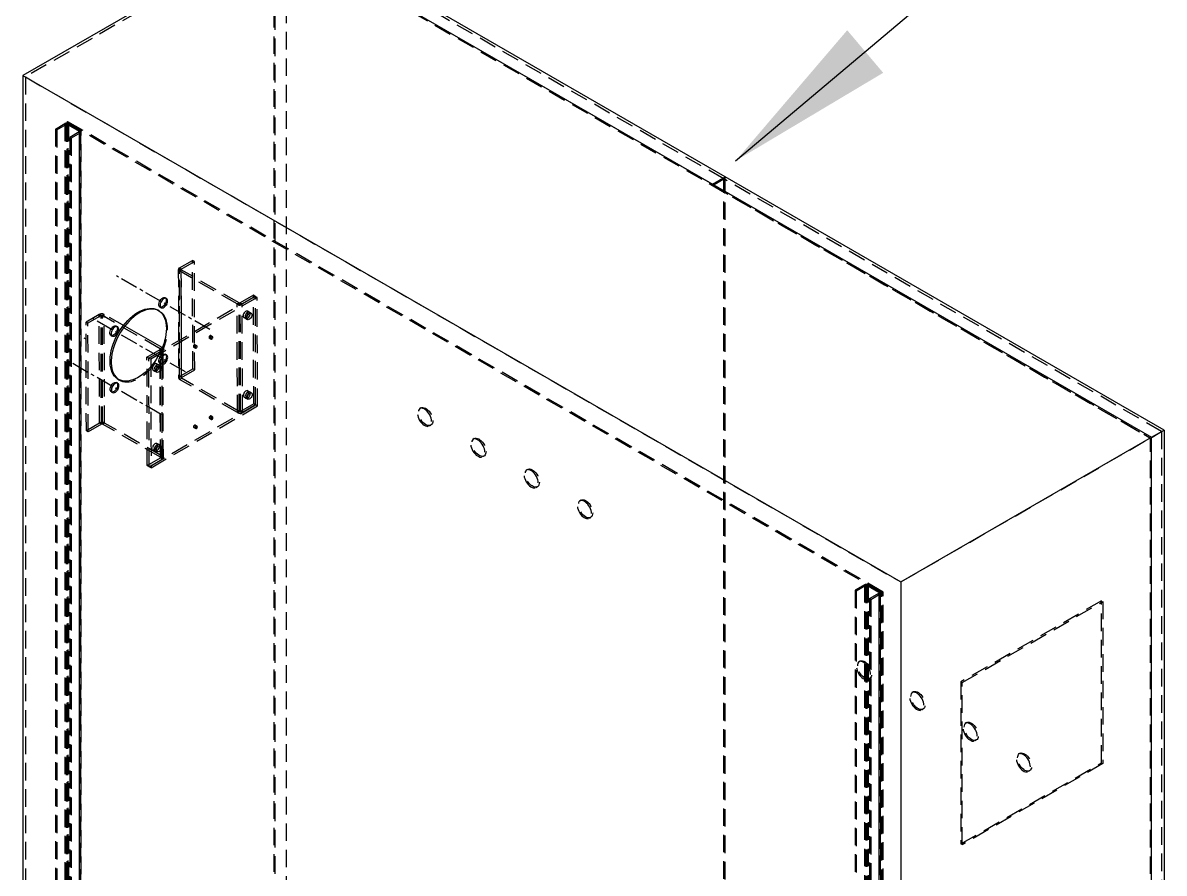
# Model space of a CAD drawing. Header units: millimetres. Extents: x 11314 to 23260, y 1528 to 5686.
# Drawn here: x 12464.5 to 12876.3, y 2364.4 to 2671.4 of the extents above; entities that cross this region are included whole.
import ezdxf

# ---------------------------------------------------------------- set-up
doc = ezdxf.new("R2010")
doc.units = ezdxf.units.MM
doc.linetypes.add('CENTERX2', pattern=[20.32, 12.7, -2.54, 2.54, -2.54])
doc.linetypes.add('HIDDEN', pattern=[9.525, 6.35, -3.175])
doc.styles.add('SLDTEXTSTYLE21', font='TXT', dxfattribs={"width": 0.7})
doc.dimstyles.new('SLDDIMSTYLE11', dxfattribs={"dimtxt": 52.5, "dimasz": 61.2, "dimexe": 0, "dimexo": 0.0625, "dimgap": 13.125, "dimtad": 1, "dimdec": 3, "dimlfac": 1.333333, "dimrnd": 1e-09, "dimzin": 12, "dimdsep": 46, "dimtxsty": 'SLDTEXTSTYLE21', "dimsah": 1, "dimcen": 0.09, "dimadec": 0, "dimazin": 3, "dimtfac": 1, "dimtdec": 3, "dimtmove": 0, "dimatfit": 0, "dimfxl": 1, "dimfrac": 2, "dimtolj": 1, "dimtzin": 12, "dimarcsym": 0})

msp = doc.modelspace()

# ---------------------------------------------------------------- linework, layer by layer
at = {"color": 7, "linetype": 'Continuous', "lineweight": -2}
for p, q in [((12717.9014, 2615.8398), (12559.5094, 2707.2775)), ((12554.984, 2704.665), (12464.4743, 2652.4149)), ((12554.984, 2704.665), (12871.7678, 2521.7896)), ((12554.984, 2704.665), (12713.3759, 2613.2273)), ((12464.4743, 2652.4149), (12781.2581, 2469.5395)), ((12464.4743, 2652.4149), (12464.4743, 2208.2167)), ((12713.3759, 2613.2273), (12717.9014, 2615.8398)), ((12876.2933, 2524.4021), (12717.9014, 2615.8398)), ((12713.3759, 2613.2273), (12871.7678, 2521.7896)), ((12514.6961, 2554.1702), (12501.2304, 2561.8962)), ((12514.7913, 2554.1091), (12514.6961, 2554.1702)), ((12515.0856, 2548.6444), (12515.0788, 2551.2082)), ((12781.2581, 2469.5395), (12871.7678, 2521.7896)), ((12871.7678, 2521.7896), (12876.2933, 2524.4021)), ((12871.7678, 2077.5914), (12871.7678, 2521.7896)), ((12876.2933, 2524.4021), (12876.2933, 2080.2039)), ((12781.2581, 2469.5395), (12781.2581, 2025.3413))]:
    msp.add_line(p, q, dxfattribs=at)
at = {"color": 7, "linetype": 'HIDDEN', "lineweight": -2}
for p, q in [((12559.5094, 2706.2324), (12559.5094, 2263.0794)), ((12717.4488, 2615.056), (12559.5094, 2706.2324)), ((12555.4365, 2703.8812), (12465.3794, 2651.8923)), ((12554.984, 2704.665), (12554.984, 2260.4668)), ((12555.4365, 2703.8812), (12871.3153, 2521.5283)), ((12555.4365, 2703.8812), (12555.4365, 2260.7281)), ((12555.4365, 2703.8812), (12713.3759, 2612.7047)), ((12465.3794, 2651.8923), (12781.2581, 2469.5394)), ((12465.3794, 2651.8923), (12465.3794, 2208.7393)), ((12480.766, 2635.6927), (12480.3135, 2635.4315)), ((12774.9225, 2465.8798), (12480.766, 2635.6927)), ((12480.766, 2635.6927), (12480.766, 2243.7531)), ((12476.2406, 2633.0802), (12479.6347, 2635.0396)), ((12476.2406, 2633.0802), (12476.2406, 2241.1406)), ((12476.2406, 2633.0802), (12476.6931, 2632.819)), ((12476.6931, 2632.819), (12480.0872, 2634.7784)), ((12476.6931, 2632.819), (12476.6931, 2240.8794)), ((12480.0872, 2634.7784), (12479.6347, 2635.0396)), ((12479.6347, 2635.0396), (12479.6347, 2243.1)), ((12480.0872, 2634.7784), (12480.0872, 2242.8388)), ((12774.4699, 2465.6186), (12480.3135, 2635.4315)), ((12480.3135, 2635.4315), (12480.3135, 2243.4919)), ((12480.9923, 2635.0396), (12480.5398, 2634.7784)), ((12480.5398, 2634.7784), (12480.5398, 2242.8388)), ((12480.5398, 2634.7784), (12484.839, 2632.2965)), ((12480.9923, 2635.0396), (12485.2915, 2632.5577)), ((12480.9923, 2635.0396), (12480.9923, 2243.1)), ((12484.839, 2632.0352), (12481.4449, 2630.0758)), ((12485.2915, 2631.774), (12481.8974, 2629.8146)), ((12484.839, 2632.2965), (12485.2915, 2632.5577)), ((12484.839, 2632.2965), (12484.839, 2240.3569)), ((12485.2915, 2631.774), (12484.839, 2632.0352)), ((12484.839, 2632.0352), (12484.839, 2240.0956)), ((12484.9327, 2240.2263), (12484.9327, 2632.1658)), ((12485.2915, 2632.5577), (12485.2915, 2240.6181)), ((12485.2915, 2631.774), (12485.2915, 2239.8344)), ((12485.5727, 2240.2263), (12485.5727, 2632.1659)), ((12481.4449, 2630.0758), (12481.4449, 2238.1363)), ((12481.4449, 2630.0758), (12481.8974, 2629.8146)), ((12481.8974, 2629.8146), (12481.8974, 2237.875)), ((12713.3759, 2612.7047), (12717.4488, 2615.056)), ((12717.4488, 2171.9029), (12717.4488, 2615.056)), ((12875.3882, 2523.8795), (12717.4488, 2615.056)), ((12717.9014, 2171.6416), (12717.9014, 2615.8398)), ((12713.3759, 2612.7047), (12713.3759, 2613.2273)), ((12713.3759, 2612.7047), (12871.3153, 2521.5283)), ((12520.5821, 2582.4009), (12520.6859, 2543.2071)), ((12520.9556, 2582.9244), (12525.7, 2585.6801)), ((12521.0594, 2543.7306), (12520.9556, 2582.9244)), ((12520.9556, 2582.9244), (12521.6354, 2582.5344)), ((12521.6361, 2582.2731), (12520.9583, 2581.8794)), ((12521.5421, 2582.4035), (12521.6459, 2543.2097)), ((12521.6354, 2582.5344), (12526.3799, 2585.2901)), ((12521.7393, 2543.3405), (12521.6354, 2582.5344)), ((12521.74, 2543.0793), (12521.6361, 2582.2731)), ((12542.4851, 2570.3108), (12521.6361, 2582.2731)), ((12525.8039, 2546.4863), (12525.7, 2585.6801)), ((12526.3799, 2585.2901), (12525.7, 2585.6801)), ((12526.4838, 2546.0962), (12526.3799, 2585.2901)), ((12521.0622, 2542.6856), (12520.9583, 2581.8794)), ((12541.8073, 2569.9171), (12520.9583, 2581.8794)), ((12548.362, 2572.6776), (12509.9544, 2550.3695)), ((12549.0419, 2572.2875), (12510.6342, 2549.9794)), ((12516.2878, 2571.9027), (12515.8346, 2572.1627)), ((12541.8073, 2569.9171), (12542.4851, 2570.3108)), ((12541.9112, 2530.7233), (12541.8073, 2569.9171)), ((12542.589, 2531.117), (12542.4851, 2570.3108)), ((12547.6821, 2573.0677), (12542.9377, 2570.312)), ((12543.0415, 2531.1182), (12542.9377, 2570.312)), ((12542.9377, 2570.312), (12543.6175, 2569.9219)), ((12548.362, 2572.6776), (12543.6175, 2569.9219)), ((12543.7214, 2530.7281), (12543.6175, 2569.9219)), ((12547.786, 2533.8739), (12547.6821, 2573.0677)), ((12548.362, 2572.6776), (12547.6821, 2573.0677)), ((12548.4659, 2533.4838), (12548.362, 2572.6776)), ((12549.0419, 2572.2875), (12548.362, 2572.6776)), ((12549.1457, 2533.0937), (12549.0419, 2572.2875)), ((12492.0369, 2566.1277), (12487.2924, 2563.372)), ((12492.7168, 2565.7376), (12487.9723, 2562.9819)), ((12492.1408, 2526.9339), (12492.0369, 2566.1277)), ((12492.0369, 2566.1277), (12492.7168, 2565.7376)), ((12492.8206, 2526.5438), (12492.7168, 2565.7376)), ((12493.1693, 2565.7388), (12493.8471, 2566.1325)), ((12493.2732, 2526.545), (12493.1693, 2565.7388)), ((12514.0183, 2553.7765), (12493.1693, 2565.7388)), ((12493.9509, 2526.9387), (12493.8471, 2566.1325)), ((12501.2304, 2561.8962), (12493.8471, 2566.1325)), ((12513.7145, 2567.4193), (12513.2613, 2567.6793)), ((12513.9236, 2568.832), (12514.3768, 2568.5719)), ((12546.1888, 2566.9217), (12545.5089, 2567.3118)), ((12546.8686, 2566.5316), (12546.1888, 2566.9217)), ((12487.3963, 2524.1782), (12487.2924, 2563.372)), ((12487.9723, 2562.9819), (12487.2924, 2563.372)), ((12488.0761, 2523.7881), (12487.9723, 2562.9819)), ((12498.6655, 2561.6671), (12498.2123, 2561.9272)), ((12544.2349, 2565.0913), (12544.9148, 2564.7012)), ((12544.9148, 2564.7012), (12545.5946, 2564.3112)), ((12487.1017, 2557.3022), (12486.6492, 2557.5634)), ((12496.3013, 2558.5965), (12496.7545, 2558.3364)), ((12531.7569, 2557.6523), (12532.4368, 2557.2622)), ((12532.9145, 2558.0949), (12532.2347, 2558.485)), ((12509.2745, 2550.7595), (12514.019, 2553.5153)), ((12514.6961, 2554.1702), (12514.0183, 2553.7765)), ((12514.1222, 2514.5827), (12514.0183, 2553.7765)), ((12514.1228, 2514.3214), (12514.019, 2553.5153)), ((12514.019, 2553.5153), (12514.6988, 2553.1252)), ((12514.2162, 2514.4523), (12514.1124, 2553.6461)), ((12514.705, 2550.8206), (12514.6969, 2553.8776)), ((12515.0788, 2551.2082), (12515.0724, 2553.6487)), ((12526.1087, 2554.3717), (12526.7886, 2553.9816)), ((12527.2663, 2554.8143), (12526.5865, 2555.2044)), ((12509.3784, 2511.5657), (12509.2745, 2550.7595)), ((12509.9544, 2550.3695), (12509.2745, 2550.7595)), ((12509.9544, 2550.3695), (12514.6988, 2553.1252)), ((12510.0582, 2511.1756), (12509.9544, 2550.3695)), ((12510.6342, 2549.9794), (12509.9544, 2550.3695)), ((12510.6342, 2549.9794), (12510.7381, 2510.7856)), ((12514.8027, 2513.9314), (12514.6988, 2553.1252)), ((12516.3418, 2551.5219), (12515.8886, 2551.7819)), ((12511.4754, 2546.0638), (12512.1553, 2545.6737)), ((12512.1553, 2545.6737), (12512.8352, 2545.2836)), ((12513.4293, 2547.8942), (12512.7495, 2548.2842)), ((12514.1092, 2547.5041), (12513.4293, 2547.8942)), ((12513.9776, 2548.4512), (12514.4308, 2548.1912)), ((12514.7999, 2514.9764), (12514.7113, 2548.4395)), ((12515.1762, 2514.4548), (12515.0856, 2548.6444)), ((12521.0594, 2543.7306), (12525.8039, 2546.4863)), ((12521.7393, 2543.3405), (12526.4838, 2546.0962)), ((12526.4838, 2546.0962), (12525.8039, 2546.4863)), ((12498.7195, 2541.2864), (12498.2663, 2541.5464)), ((12498.9286, 2542.6991), (12499.3818, 2542.439)), ((12521.7393, 2543.3405), (12521.0594, 2543.7306)), ((12521.0622, 2542.6856), (12521.74, 2543.0793)), ((12541.9112, 2530.7233), (12521.0622, 2542.6856)), ((12542.589, 2531.117), (12521.74, 2543.0793)), ((12496.3553, 2538.2157), (12496.8085, 2537.9557)), ((12546.2649, 2538.1796), (12545.5851, 2538.5696)), ((12546.9448, 2537.7895), (12546.2649, 2538.1796)), ((12510.0582, 2511.1756), (12548.4659, 2533.4838)), ((12510.7381, 2510.7856), (12549.1457, 2533.0937)), ((12547.786, 2533.8739), (12543.0415, 2531.1182)), ((12548.4659, 2533.4838), (12543.7214, 2530.7281)), ((12544.3111, 2536.3492), (12544.9909, 2535.9591)), ((12544.9909, 2535.9591), (12545.6708, 2535.569)), ((12548.4659, 2533.4838), (12547.786, 2533.8739)), ((12549.1457, 2533.0937), (12548.4659, 2533.4838)), ((12531.8338, 2528.6489), (12532.5136, 2528.2588)), ((12532.9914, 2529.0915), (12532.3115, 2529.4816)), ((12542.589, 2531.117), (12541.9112, 2530.7233)), ((12543.7214, 2530.7281), (12543.0415, 2531.1182)), ((12608.0556, 2532.3941), (12607.6031, 2532.1329)), ((12492.1408, 2526.9339), (12487.3963, 2524.1782)), ((12492.8206, 2526.5438), (12488.0761, 2523.7881)), ((12492.8206, 2526.5438), (12492.1408, 2526.9339)), ((12493.9509, 2526.9387), (12493.2732, 2526.545)), ((12514.1222, 2514.5827), (12493.2732, 2526.545)), ((12514.7999, 2514.9764), (12493.9509, 2526.9387)), ((12526.1856, 2525.3683), (12526.8654, 2524.9782)), ((12527.3432, 2525.8109), (12526.6633, 2526.2009)), ((12611.2028, 2525.8973), (12611.6553, 2526.1586)), ((12488.0761, 2523.7881), (12487.3963, 2524.1782)), ((12627.2889, 2521.291), (12626.8364, 2521.0297)), ((12781.2581, 2469.5394), (12871.3153, 2521.5283)), ((12871.3153, 2521.5283), (12875.3882, 2523.8795)), ((12871.3153, 2078.3752), (12871.3153, 2521.5283)), ((12875.3882, 2523.8795), (12875.3882, 2080.7265)), ((12511.5516, 2517.3216), (12512.2315, 2516.9316)), ((12512.2315, 2516.9316), (12512.9113, 2516.5415)), ((12513.5055, 2519.152), (12512.8256, 2519.5421)), ((12514.1853, 2518.762), (12513.5055, 2519.152)), ((12509.3784, 2511.5657), (12514.1228, 2514.3214)), ((12510.0582, 2511.1756), (12514.8027, 2513.9314)), ((12514.1222, 2514.5827), (12514.7999, 2514.9764)), ((12514.8027, 2513.9314), (12514.1228, 2514.3214)), ((12630.4361, 2514.7942), (12630.8886, 2515.0554)), ((12510.0582, 2511.1756), (12509.3784, 2511.5657)), ((12510.7381, 2510.7856), (12510.0582, 2511.1756)), ((12646.5222, 2510.1878), (12646.0697, 2509.9266)), ((12649.6694, 2503.691), (12650.1219, 2503.9523)), ((12665.7555, 2499.0847), (12665.303, 2498.8234)), ((12668.9027, 2492.5879), (12669.3552, 2492.8491)), ((12768.1342, 2468.4923), (12764.7401, 2466.533)), ((12768.5868, 2468.2311), (12765.1927, 2466.2717)), ((12768.1342, 2468.4923), (12768.5868, 2468.2311)), ((12768.1342, 2468.4923), (12768.1342, 2076.5528)), ((12768.5868, 2468.2311), (12768.5868, 2076.2915)), ((12769.0393, 2468.2311), (12769.4919, 2468.4923)), ((12769.0393, 2468.2311), (12769.0393, 2076.2915)), ((12773.3385, 2465.7492), (12769.0393, 2468.2311)), ((12773.7911, 2466.0105), (12769.4919, 2468.4923)), ((12769.4919, 2468.4923), (12769.4919, 2076.5528)), ((12765.1927, 2466.2717), (12764.7401, 2466.533)), ((12764.7401, 2466.533), (12764.7401, 2074.5934)), ((12765.1927, 2466.2717), (12765.1927, 2074.3321)), ((12769.9444, 2463.5286), (12773.3385, 2465.488)), ((12769.9444, 2463.5286), (12769.9444, 2071.589)), ((12770.397, 2463.2673), (12769.9444, 2463.5286)), ((12770.397, 2463.2673), (12773.7911, 2465.2267)), ((12770.397, 2463.2673), (12770.397, 2071.3278)), ((12773.7911, 2466.0105), (12773.3385, 2465.7492)), ((12773.3385, 2465.7492), (12773.3385, 2073.8096)), ((12773.3385, 2465.488), (12773.7911, 2465.2267)), ((12773.3385, 2465.488), (12773.3385, 2073.5484)), ((12773.4323, 2073.679), (12773.4323, 2465.6186)), ((12773.7911, 2466.0105), (12773.7911, 2074.0709)), ((12773.7911, 2465.2267), (12773.7911, 2073.2871)), ((12774.0723, 2073.679), (12774.0723, 2465.6186)), ((12774.9225, 2465.8798), (12774.4699, 2465.6186)), ((12774.4699, 2073.679), (12774.4699, 2465.6186)), ((12774.9225, 2073.9403), (12774.9225, 2465.8798)), ((12853.6659, 2462.739), (12802.9805, 2433.4789)), ((12853.6659, 2404.2093), (12853.6659, 2462.739)), ((12803.433, 2433.2177), (12854.1184, 2462.4777)), ((12854.1184, 2462.4777), (12854.1184, 2403.9481)), ((12766.4475, 2440.9564), (12765.995, 2440.6952)), ((12769.5947, 2434.4596), (12770.0472, 2434.7209)), ((12785.6808, 2429.8533), (12785.2283, 2429.592)), ((12802.9805, 2433.4789), (12802.9805, 2374.9493)), ((12803.433, 2374.688), (12803.433, 2433.2177)), ((12788.828, 2423.3565), (12789.2805, 2423.6177)), ((12804.9141, 2418.7501), (12804.4616, 2418.4889)), ((12808.0613, 2412.2533), (12808.5138, 2412.5146)), ((12824.1474, 2407.647), (12823.6949, 2407.3857)), ((12802.9805, 2374.9493), (12853.6659, 2404.2093)), ((12854.1184, 2403.9481), (12803.433, 2374.688)), ((12827.2946, 2401.1502), (12827.7471, 2401.4114))]:
    msp.add_line(p, q, dxfattribs=at)
at = {"color": 7, "linetype": 'CENTERX2', "lineweight": -2, "ltscale": 0.5}
for p, q in [((12531.9858, 2560.6822), (12498.2256, 2580.0525)), ((12523.2017, 2545.374), (12489.4414, 2564.7443)), ((12514.4175, 2530.0659), (12480.6573, 2549.4362))]:
    msp.add_line(p, q, dxfattribs=at)
at = {"color": 8, "linetype": 'Continuous', "lineweight": -2}
for p, q in [((12514.6969, 2553.8776), (12514.6961, 2554.1702)), ((12514.7113, 2548.4395), (12514.705, 2550.8206))]:
    msp.add_line(p, q, dxfattribs=at)
at = {"color": 7, "linetype": 'Continuous', "lineweight": -2, "flags": 128}
for points in [[(12516.2347, 2571.2847), (12516.1931, 2570.8701), (12516.069, 2570.432), (12515.8701, 2569.9981), (12515.6089, 2569.5955), (12515.3019, 2569.2496), (12514.9684, 2568.9821), (12514.6292, 2568.8098), (12514.3057, 2568.7436), (12514.0182, 2568.7875), (12513.7849, 2568.9389), (12513.6202, 2569.1882), (12513.5347, 2569.5197), (12513.5337, 2569.9127), (12513.6172, 2570.3424), (12513.78, 2570.7819), (12514.0118, 2571.2034), (12514.2982, 2571.5807), (12514.621, 2571.8898), (12514.9601, 2572.1114), (12515.294, 2572.2317), (12515.6019, 2572.2429), (12515.8644, 2572.1445), (12516.065, 2571.9426), (12516.191, 2571.6498), (12516.2347, 2571.2847)], [(12516.0343, 2571.9858), (12515.7473, 2571.9716), (12515.4133, 2571.8514), (12515.0742, 2571.6297), (12514.7514, 2571.3206), (12514.4651, 2570.9434), (12514.2332, 2570.5218), (12514.0704, 2570.0824), (12513.9869, 2569.6527), (12513.988, 2569.2597), (12514.0735, 2568.9281), (12514.1771, 2568.7489)], [(12516.2617, 2561.0943), (12516.2246, 2560.032), (12516.1083, 2558.9318), (12515.9136, 2557.8023), (12515.6421, 2556.6524), (12515.2959, 2555.491), (12514.8776, 2554.3272), (12514.3906, 2553.1702), (12513.8387, 2552.029), (12513.2262, 2550.9126), (12512.5579, 2549.8296), (12511.839, 2548.7885), (12511.0751, 2547.7975), (12510.2723, 2546.8644), (12509.4367, 2545.9965), (12508.575, 2545.2005), (12507.6939, 2544.4826), (12506.8003, 2543.8486), (12505.9012, 2543.3033), (12505.0036, 2542.851), (12504.1145, 2542.4953), (12503.2409, 2542.239), (12502.3897, 2542.084), (12501.5674, 2542.0315), (12500.7806, 2542.0821), (12500.0354, 2542.2352), (12499.3376, 2542.4897), (12498.6927, 2542.8436), (12498.1057, 2543.2941), (12497.5813, 2543.8377), (12497.1235, 2544.4702), (12496.7358, 2545.1865), (12496.4215, 2545.9811), (12496.1828, 2546.8478), (12496.0218, 2547.7798), (12495.9395, 2548.7698), (12495.9368, 2549.81), (12496.0135, 2550.8923), (12496.1692, 2552.0082), (12496.4025, 2553.149), (12496.7117, 2554.3058), (12497.0943, 2555.4696), (12497.5474, 2556.6311), (12498.0673, 2557.7813), (12498.6501, 2558.9112), (12499.2912, 2560.0121), (12499.9855, 2561.0751), (12500.7276, 2562.0921), (12501.5117, 2563.0551), (12502.3317, 2563.9565), (12503.1811, 2564.7893), (12504.0534, 2565.547), (12504.9416, 2566.2236), (12505.8389, 2566.8138), (12506.7381, 2567.3131), (12507.6324, 2567.7175), (12508.5145, 2568.0238), (12509.3778, 2568.2297), (12510.2154, 2568.3335), (12511.0207, 2568.3345), (12511.7874, 2568.2325), (12512.5096, 2568.0285), (12513.1817, 2567.724), (12513.7982, 2567.3214), (12514.3545, 2566.8239), (12514.8461, 2566.2353), (12515.2692, 2565.5602), (12515.6205, 2564.804), (12515.8973, 2563.9725), (12516.0973, 2563.0723), (12516.2191, 2562.1104), (12516.2617, 2561.0943)], [(12513.4843, 2567.5431), (12512.9629, 2567.7685), (12512.2407, 2567.9725), (12511.4739, 2568.0744), (12510.6686, 2568.0735), (12509.831, 2567.9696), (12508.9678, 2567.7638), (12508.0856, 2567.4574), (12507.1914, 2567.0531), (12506.2921, 2566.5538), (12505.3949, 2565.9635), (12504.5066, 2565.2869), (12503.6344, 2564.5293), (12502.7849, 2563.6965), (12501.9649, 2562.7951), (12501.1808, 2561.8321), (12500.4387, 2560.8151), (12499.7444, 2559.752), (12499.1033, 2558.6512), (12498.5206, 2557.5213), (12498.0006, 2556.371), (12497.5475, 2555.2095), (12497.1649, 2554.0458), (12496.8557, 2552.889), (12496.6224, 2551.7482), (12496.4668, 2550.6322), (12496.39, 2549.5499), (12496.3928, 2548.5097), (12496.475, 2547.5198), (12496.6361, 2546.5878), (12496.8747, 2545.7211), (12497.1891, 2544.9265), (12497.5767, 2544.2101), (12498.0345, 2543.5777), (12498.559, 2543.0341), (12499.1459, 2542.5835), (12499.1587, 2542.5752)], [(12498.6123, 2561.0492), (12498.5708, 2560.6346), (12498.4467, 2560.1965), (12498.2478, 2559.7626), (12497.9866, 2559.36), (12497.6796, 2559.0141), (12497.346, 2558.7466), (12497.0068, 2558.5743), (12496.6834, 2558.5081), (12496.3959, 2558.552), (12496.1625, 2558.7034), (12495.9979, 2558.9527), (12495.9124, 2559.2842), (12495.9114, 2559.6772), (12495.9949, 2560.1069), (12496.1576, 2560.5464), (12496.3895, 2560.9679), (12496.6758, 2561.3451), (12496.9987, 2561.6543), (12497.3377, 2561.8759), (12497.6717, 2561.9962), (12497.9796, 2562.0074), (12498.2421, 2561.909), (12498.4427, 2561.7071), (12498.5687, 2561.4143), (12498.6123, 2561.0492)], [(12498.412, 2561.7503), (12498.1249, 2561.7361), (12497.791, 2561.6159), (12497.4519, 2561.3942), (12497.1291, 2561.0851), (12496.8427, 2560.7079), (12496.6109, 2560.2863), (12496.4481, 2559.8469), (12496.3646, 2559.4171), (12496.3656, 2559.0242), (12496.4512, 2558.6926), (12496.5548, 2558.5134)], [(12516.2887, 2550.9039), (12516.2471, 2550.4893), (12516.123, 2550.0512), (12515.9241, 2549.6173), (12515.663, 2549.2147), (12515.3559, 2548.8688), (12515.0224, 2548.6013), (12514.6832, 2548.429), (12514.3597, 2548.3628), (12514.0722, 2548.4067), (12513.8389, 2548.5581), (12513.6743, 2548.8074), (12513.5887, 2549.1389), (12513.5877, 2549.5319), (12513.6712, 2549.9616), (12513.834, 2550.4011), (12514.0658, 2550.8227), (12514.3522, 2551.1999), (12514.675, 2551.509), (12515.0141, 2551.7307), (12515.348, 2551.8509), (12515.6559, 2551.8621), (12515.9184, 2551.7637), (12516.119, 2551.5618), (12516.245, 2551.2691), (12516.2887, 2550.9039)], [(12516.0883, 2551.605), (12515.8013, 2551.5908), (12515.4673, 2551.4706), (12515.1282, 2551.249), (12514.8054, 2550.9398), (12514.5191, 2550.5626), (12514.2872, 2550.141), (12514.1244, 2549.7016), (12514.0409, 2549.2719), (12514.042, 2548.8789), (12514.1275, 2548.5473), (12514.2311, 2548.3681)], [(12498.6663, 2540.6684), (12498.6248, 2540.2538), (12498.5007, 2539.8157), (12498.3018, 2539.3818), (12498.0406, 2538.9792), (12497.7336, 2538.6333), (12497.4, 2538.3658), (12497.0608, 2538.1935), (12496.7374, 2538.1273), (12496.4499, 2538.1712), (12496.2165, 2538.3226), (12496.0519, 2538.5719), (12495.9664, 2538.9034), (12495.9654, 2539.2964), (12496.0489, 2539.7261), (12496.2117, 2540.1656), (12496.4435, 2540.5871), (12496.7298, 2540.9644), (12497.0527, 2541.2735), (12497.3917, 2541.4951), (12497.7257, 2541.6154), (12498.0336, 2541.6266), (12498.2961, 2541.5282), (12498.4967, 2541.3263), (12498.6227, 2541.0335), (12498.6663, 2540.6684)], [(12498.466, 2541.3695), (12498.1789, 2541.3553), (12497.845, 2541.2351), (12497.5059, 2541.0135), (12497.1831, 2540.7043), (12496.8967, 2540.3271), (12496.6649, 2539.9055), (12496.5021, 2539.4661), (12496.4186, 2539.0364), (12496.4197, 2538.6434), (12496.5052, 2538.3118), (12496.6088, 2538.1326)]]:
    msp.add_lwpolyline(points, dxfattribs=at)
at = {"color": 7, "linetype": 'HIDDEN', "lineweight": -2, "flags": 128}
for points in [[(12514.1771, 2568.7489), (12514.2381, 2568.6788), (12514.4715, 2568.5275), (12514.7589, 2568.4835), (12515.0824, 2568.5498), (12515.4216, 2568.7221), (12515.7552, 2568.9896), (12516.0622, 2569.3355), (12516.3233, 2569.738), (12516.5222, 2570.172), (12516.6463, 2570.61), (12516.6879, 2571.0246)], [(12516.6879, 2571.0246), (12516.6443, 2571.3898), (12516.5182, 2571.6825), (12516.3176, 2571.8845), (12516.0552, 2571.9829), (12516.0343, 2571.9858)], [(12516.7149, 2560.8343), (12516.6724, 2561.8503), (12516.5506, 2562.8122), (12516.3505, 2563.7125), (12516.0737, 2564.5439), (12515.7224, 2565.3002), (12515.2993, 2565.9752), (12514.8077, 2566.5638), (12514.2514, 2567.0614), (12513.6349, 2567.464), (12513.4843, 2567.5431)], [(12543.9682, 2565.6766), (12544.0092, 2565.3919), (12544.1268, 2565.1791), (12544.3106, 2565.0571), (12544.5443, 2565.0369), (12544.8071, 2565.1201), (12545.0757, 2565.2994), (12545.3262, 2565.5589), (12545.5362, 2565.8754), (12545.6873, 2566.221), (12545.7659, 2566.5648), (12545.7651, 2566.8764), (12545.6849, 2567.1279), (12545.5325, 2567.2972), (12545.3214, 2567.3691), (12545.0703, 2567.3373), (12544.8016, 2567.2046), (12544.5392, 2566.9827), (12544.3063, 2566.6914), (12544.1237, 2566.3566), (12544.0075, 2566.008), (12543.9682, 2565.6766)], [(12544.6481, 2565.2866), (12544.689, 2565.0018), (12544.8066, 2564.789), (12544.9905, 2564.6671), (12545.2242, 2564.6468), (12545.487, 2564.73), (12545.7556, 2564.9093), (12546.006, 2565.1688), (12546.2161, 2565.4854), (12546.3672, 2565.8309), (12546.4458, 2566.1747), (12546.445, 2566.4863), (12546.3648, 2566.7379), (12546.2123, 2566.9071), (12546.0012, 2566.9791), (12545.7502, 2566.9472), (12545.4815, 2566.8145), (12545.219, 2566.5926), (12544.9861, 2566.3013), (12544.8035, 2565.9665), (12544.6874, 2565.618), (12544.6481, 2565.2866)], [(12544.6481, 2565.2866), (12544.689, 2565.0018), (12544.8066, 2564.789), (12544.9905, 2564.6671), (12545.2242, 2564.6468), (12545.487, 2564.73), (12545.7556, 2564.9093), (12546.006, 2565.1688), (12546.2161, 2565.4854), (12546.3672, 2565.8309), (12546.4458, 2566.1747), (12546.445, 2566.4863), (12546.3648, 2566.7379), (12546.2123, 2566.9071), (12546.0012, 2566.9791), (12545.7502, 2566.9472), (12545.4815, 2566.8145), (12545.219, 2566.5926), (12544.9861, 2566.3013), (12544.8035, 2565.9665), (12544.6874, 2565.618), (12544.6481, 2565.2866)], [(12547.1353, 2565.9463), (12547.096, 2565.6149), (12546.9799, 2565.2663), (12546.7972, 2564.9315), (12546.5644, 2564.6402), (12546.3019, 2564.4184), (12546.0332, 2564.2856), (12545.7822, 2564.2538), (12545.571, 2564.3257), (12545.4186, 2564.495), (12545.3384, 2564.7466), (12545.3376, 2565.0581), (12545.4162, 2565.402), (12545.5673, 2565.7475), (12545.7774, 2566.0641), (12546.0278, 2566.3236), (12546.2964, 2566.5029), (12546.5592, 2566.5861), (12546.7929, 2566.5658), (12546.9767, 2566.4439), (12547.0944, 2566.231), (12547.1353, 2565.9463)], [(12499.0656, 2560.7891), (12499.0219, 2561.1543), (12498.8959, 2561.447), (12498.6953, 2561.6489), (12498.4328, 2561.7474), (12498.412, 2561.7503)], [(12496.5548, 2558.5134), (12496.6158, 2558.4433), (12496.8491, 2558.2919), (12497.1366, 2558.248), (12497.4601, 2558.3143), (12497.7993, 2558.4866), (12498.1328, 2558.7541), (12498.4399, 2559.1), (12498.701, 2559.5025), (12498.8999, 2559.9365), (12499.024, 2560.3745), (12499.0656, 2560.7891)], [(12499.1587, 2542.5752), (12499.7908, 2542.2297), (12500.4886, 2541.9751), (12501.2338, 2541.822), (12502.0206, 2541.7715), (12502.8429, 2541.8239), (12503.6941, 2541.9789), (12504.5677, 2542.2353), (12505.4568, 2542.591), (12506.3544, 2543.0433), (12507.2535, 2543.5885), (12508.1472, 2544.2226), (12509.0283, 2544.9404), (12509.8899, 2545.7364), (12510.7255, 2546.6044), (12511.5283, 2547.5375), (12512.2922, 2548.5285), (12513.0111, 2549.5695), (12513.6794, 2550.6525), (12514.292, 2551.769), (12514.8439, 2552.9102), (12515.3309, 2554.0672), (12515.7491, 2555.2309), (12516.0954, 2556.3923), (12516.3669, 2557.5423), (12516.5615, 2558.6718), (12516.6779, 2559.772), (12516.7149, 2560.8343)], [(12531.6569, 2557.8718), (12531.6831, 2557.7368), (12531.7569, 2557.6523), (12531.8671, 2557.6312), (12531.9968, 2557.6767), (12532.1264, 2557.7819), (12532.2362, 2557.9307), (12532.3093, 2558.1005), (12532.3347, 2558.2655), (12532.3085, 2558.4005), (12532.2347, 2558.485), (12532.1245, 2558.5061), (12531.9947, 2558.4606), (12531.8651, 2558.3554), (12531.7554, 2558.2066), (12531.6823, 2558.0368), (12531.6569, 2557.8718)], [(12532.3367, 2557.4817), (12532.3629, 2557.3467), (12532.4367, 2557.2623), (12532.5469, 2557.2411), (12532.6767, 2557.2866), (12532.8063, 2557.3918), (12532.916, 2557.5406), (12532.9891, 2557.7104), (12533.0145, 2557.8754), (12532.9883, 2558.0104), (12532.9145, 2558.0949), (12532.8044, 2558.116), (12532.6746, 2558.0705), (12532.545, 2557.9654), (12532.4353, 2557.8165), (12532.3621, 2557.6467), (12532.3367, 2557.4817)], [(12514.6988, 2553.1252), (12514.8577, 2553.2376), (12514.9757, 2553.3656), (12515.0482, 2553.5044), (12515.0724, 2553.6487), (12515.0474, 2553.7928), (12514.9742, 2553.9312), (12514.8556, 2554.0586), (12514.7913, 2554.1091)], [(12526.0087, 2554.5912), (12526.0349, 2554.4562), (12526.1087, 2554.3717), (12526.2189, 2554.3506), (12526.3486, 2554.3961), (12526.4783, 2554.5013), (12526.588, 2554.6501), (12526.6611, 2554.8199), (12526.6865, 2554.9849), (12526.6603, 2555.1199), (12526.5865, 2555.2044), (12526.4763, 2555.2255), (12526.3466, 2555.18), (12526.217, 2555.0748), (12526.1072, 2554.926), (12526.0341, 2554.7562), (12526.0087, 2554.5912)], [(12526.6886, 2554.2011), (12526.7148, 2554.0661), (12526.7886, 2553.9816), (12526.8987, 2553.9605), (12527.0285, 2554.006), (12527.1581, 2554.1112), (12527.2678, 2554.26), (12527.3409, 2554.4298), (12527.3663, 2554.5948), (12527.3402, 2554.7298), (12527.2664, 2554.8143), (12527.1562, 2554.8354), (12527.0264, 2554.7899), (12526.8968, 2554.6847), (12526.7871, 2554.5359), (12526.714, 2554.3661), (12526.6886, 2554.2011)], [(12514.2311, 2548.3681), (12514.2921, 2548.298), (12514.5255, 2548.1467), (12514.8129, 2548.1027), (12515.1364, 2548.169), (12515.4756, 2548.3413), (12515.8092, 2548.6088), (12516.1162, 2548.9547), (12516.3773, 2549.3573), (12516.5762, 2549.7912), (12516.7003, 2550.2292), (12516.7419, 2550.6439)], [(12516.7419, 2550.6439), (12516.6983, 2551.009), (12516.5722, 2551.3017), (12516.3716, 2551.5037), (12516.1092, 2551.6021), (12516.0883, 2551.605)], [(12511.2087, 2546.6491), (12511.2497, 2546.3644), (12511.3673, 2546.1515), (12511.5512, 2546.0296), (12511.7849, 2546.0093), (12512.0477, 2546.0925), (12512.3162, 2546.2718), (12512.5667, 2546.5313), (12512.7768, 2546.8479), (12512.9279, 2547.1934), (12513.0065, 2547.5373), (12513.0057, 2547.8488), (12512.9255, 2548.1004), (12512.773, 2548.2697), (12512.5619, 2548.3416), (12512.3108, 2548.3098), (12512.0422, 2548.177), (12511.7797, 2547.9552), (12511.5468, 2547.6639), (12511.3642, 2547.3291), (12511.2481, 2546.9805), (12511.2087, 2546.6491)], [(12511.8886, 2546.259), (12511.9296, 2545.9743), (12512.0472, 2545.7615), (12512.231, 2545.6395), (12512.4647, 2545.6192), (12512.7275, 2545.7024), (12512.9961, 2545.8818), (12513.2466, 2546.1412), (12513.4567, 2546.4578), (12513.6077, 2546.8034), (12513.6863, 2547.1472), (12513.6855, 2547.4587), (12513.6053, 2547.7103), (12513.4529, 2547.8796), (12513.2418, 2547.9515), (12512.9907, 2547.9197), (12512.722, 2547.7869), (12512.4596, 2547.5651), (12512.2267, 2547.2738), (12512.0441, 2546.939), (12511.9279, 2546.5904), (12511.8886, 2546.259)], [(12511.8886, 2546.259), (12511.9296, 2545.9743), (12512.0472, 2545.7615), (12512.231, 2545.6395), (12512.4647, 2545.6192), (12512.7275, 2545.7024), (12512.9961, 2545.8818), (12513.2466, 2546.1412), (12513.4567, 2546.4578), (12513.6077, 2546.8034), (12513.6863, 2547.1472), (12513.6855, 2547.4587), (12513.6053, 2547.7103), (12513.4529, 2547.8796), (12513.2418, 2547.9515), (12512.9907, 2547.9197), (12512.722, 2547.7869), (12512.4596, 2547.5651), (12512.2267, 2547.2738), (12512.0441, 2546.939), (12511.9279, 2546.5904), (12511.8886, 2546.259)], [(12514.3759, 2546.9187), (12514.3365, 2546.5874), (12514.2204, 2546.2388), (12514.0378, 2545.904), (12513.8049, 2545.6127), (12513.5425, 2545.3908), (12513.2738, 2545.2581), (12513.0227, 2545.2263), (12512.8116, 2545.2982), (12512.6592, 2545.4675), (12512.579, 2545.719), (12512.5781, 2546.0306), (12512.6568, 2546.3744), (12512.8078, 2546.72), (12513.0179, 2547.0365), (12513.2684, 2547.296), (12513.5369, 2547.4753), (12513.7997, 2547.5585), (12514.0335, 2547.5383), (12514.2173, 2547.4163), (12514.3349, 2547.2035), (12514.3759, 2546.9187)], [(12499.1196, 2540.4084), (12499.076, 2540.7735), (12498.9499, 2541.0662), (12498.7493, 2541.2682), (12498.4868, 2541.3666), (12498.466, 2541.3695)], [(12496.6088, 2538.1326), (12496.6698, 2538.0625), (12496.9031, 2537.9112), (12497.1906, 2537.8672), (12497.5141, 2537.9335), (12497.8533, 2538.1058), (12498.1869, 2538.3733), (12498.4939, 2538.7192), (12498.755, 2539.1218), (12498.9539, 2539.5557), (12499.078, 2539.9937), (12499.1196, 2540.4084)], [(12544.0444, 2536.9345), (12544.0853, 2536.6498), (12544.2029, 2536.437), (12544.3868, 2536.315), (12544.6205, 2536.2947), (12544.8833, 2536.3779), (12545.1519, 2536.5572), (12545.4023, 2536.8167), (12545.6124, 2537.1333), (12545.7635, 2537.4788), (12545.8421, 2537.8227), (12545.8413, 2538.1342), (12545.7611, 2538.3858), (12545.6086, 2538.5551), (12545.3975, 2538.627), (12545.1465, 2538.5952), (12544.8778, 2538.4624), (12544.6153, 2538.2406), (12544.3824, 2537.9493), (12544.1998, 2537.6145), (12544.0837, 2537.2659), (12544.0444, 2536.9345)], [(12544.7242, 2536.5444), (12544.7652, 2536.2597), (12544.8828, 2536.0469), (12545.0666, 2535.9249), (12545.3003, 2535.9046), (12545.5632, 2535.9879), (12545.8317, 2536.1672), (12546.0822, 2536.4266), (12546.2923, 2536.7432), (12546.4433, 2537.0888), (12546.522, 2537.4326), (12546.5211, 2537.7441), (12546.4409, 2537.9957), (12546.2885, 2538.165), (12546.0774, 2538.2369), (12545.8263, 2538.2051), (12545.5576, 2538.0724), (12545.2952, 2537.8505), (12545.0623, 2537.5592), (12544.8797, 2537.2244), (12544.7636, 2536.8758), (12544.7242, 2536.5444)], [(12544.7242, 2536.5444), (12544.7652, 2536.2597), (12544.8828, 2536.0469), (12545.0666, 2535.9249), (12545.3003, 2535.9046), (12545.5632, 2535.9879), (12545.8317, 2536.1672), (12546.0822, 2536.4266), (12546.2923, 2536.7432), (12546.4433, 2537.0888), (12546.522, 2537.4326), (12546.5211, 2537.7441), (12546.4409, 2537.9957), (12546.2885, 2538.165), (12546.0774, 2538.2369), (12545.8263, 2538.2051), (12545.5576, 2538.0724), (12545.2952, 2537.8505), (12545.0623, 2537.5592), (12544.8797, 2537.2244), (12544.7636, 2536.8758), (12544.7242, 2536.5444)], [(12547.2115, 2537.2042), (12547.1722, 2536.8728), (12547.056, 2536.5242), (12546.8734, 2536.1894), (12546.6405, 2535.8981), (12546.3781, 2535.6762), (12546.1094, 2535.5435), (12545.8583, 2535.5117), (12545.6472, 2535.5836), (12545.4948, 2535.7529), (12545.4146, 2536.0045), (12545.4138, 2536.316), (12545.4924, 2536.6598), (12545.6434, 2537.0054), (12545.8535, 2537.322), (12546.104, 2537.5814), (12546.3726, 2537.7607), (12546.6354, 2537.8439), (12546.8691, 2537.8237), (12547.0529, 2537.7017), (12547.1705, 2537.4889), (12547.2115, 2537.2042)], [(12531.7338, 2528.8684), (12531.7599, 2528.7334), (12531.8337, 2528.6489), (12531.9439, 2528.6278), (12532.0737, 2528.6733), (12532.2033, 2528.7784), (12532.313, 2528.9273), (12532.3861, 2529.0971), (12532.4115, 2529.2621), (12532.3853, 2529.3971), (12532.3115, 2529.4815), (12532.2014, 2529.5026), (12532.0716, 2529.4572), (12531.942, 2529.352), (12531.8323, 2529.2032), (12531.7592, 2529.0334), (12531.7338, 2528.8684)], [(12532.4136, 2528.4783), (12532.4398, 2528.3433), (12532.5136, 2528.2588), (12532.6238, 2528.2377), (12532.7535, 2528.2832), (12532.8831, 2528.3884), (12532.9929, 2528.5372), (12533.066, 2528.707), (12533.0914, 2528.872), (12533.0652, 2529.007), (12532.9914, 2529.0915), (12532.8812, 2529.1126), (12532.7515, 2529.0671), (12532.6218, 2528.9619), (12532.5121, 2528.8131), (12532.439, 2528.6433), (12532.4136, 2528.4783)], [(12611.9485, 2527.5456), (12611.9076, 2528.094), (12611.7862, 2528.6721), (12611.5882, 2529.2613), (12611.3199, 2529.8425), (12610.99, 2530.3971), (12610.6092, 2530.9073), (12610.1895, 2531.3567), (12609.7446, 2531.7308), (12609.2887, 2532.0176), (12608.8365, 2532.2079), (12608.4024, 2532.2956), (12608.0005, 2532.2779), (12607.6437, 2532.1553), (12607.3435, 2531.9318), (12607.1094, 2531.6145), (12606.9491, 2531.2137), (12606.8676, 2530.7422), (12606.8676, 2530.2152), (12606.9491, 2529.6496), (12607.1094, 2529.0637), (12607.3435, 2528.4761), (12607.6437, 2527.9059), (12608.0005, 2527.3714), (12608.4024, 2526.8897), (12608.8365, 2526.4762), (12609.2887, 2526.1444), (12609.7446, 2525.9049), (12610.1895, 2525.7653), (12610.6092, 2525.7302), (12610.99, 2525.8006), (12611.3199, 2525.9744), (12611.5882, 2526.2459), (12611.7862, 2526.6064), (12611.9076, 2527.0443), (12611.9485, 2527.5456)], [(12612.401, 2527.8068), (12612.3601, 2527.3055), (12612.2387, 2526.8676), (12612.0407, 2526.5071), (12611.7725, 2526.2356), (12611.4426, 2526.0619), (12611.0617, 2525.9914), (12610.6421, 2526.0266), (12610.1972, 2526.1661), (12609.7412, 2526.4057), (12609.289, 2526.7375), (12608.855, 2527.1509), (12608.4531, 2527.6326), (12608.0963, 2528.1672), (12607.796, 2528.7374), (12607.562, 2529.3249), (12607.4016, 2529.9109), (12607.3201, 2530.4765), (12607.3201, 2531.0035), (12607.4016, 2531.4749), (12607.562, 2531.8758), (12607.796, 2532.193), (12608.0963, 2532.4166), (12608.4531, 2532.5392), (12608.855, 2532.5569), (12609.289, 2532.4692), (12609.7412, 2532.2789), (12610.1972, 2531.992), (12610.6421, 2531.6179), (12611.0617, 2531.1685), (12611.4426, 2530.6583), (12611.7725, 2530.1037), (12612.0407, 2529.5225), (12612.2387, 2528.9334), (12612.3601, 2528.3553), (12612.401, 2527.8068)], [(12526.0856, 2525.5878), (12526.1118, 2525.4528), (12526.1856, 2525.3683), (12526.2957, 2525.3472), (12526.4255, 2525.3927), (12526.5551, 2525.4978), (12526.6648, 2525.6467), (12526.738, 2525.8165), (12526.7634, 2525.9814), (12526.7372, 2526.1165), (12526.6634, 2526.2009), (12526.5532, 2526.222), (12526.4234, 2526.1765), (12526.2938, 2526.0714), (12526.1841, 2525.9226), (12526.111, 2525.7527), (12526.0856, 2525.5878)], [(12526.7654, 2525.1977), (12526.7916, 2525.0627), (12526.8654, 2524.9782), (12526.9756, 2524.9571), (12527.1054, 2525.0026), (12527.235, 2525.1078), (12527.3447, 2525.2566), (12527.4178, 2525.4264), (12527.4432, 2525.5914), (12527.417, 2525.7264), (12527.3432, 2525.8109), (12527.233, 2525.832), (12527.1033, 2525.7865), (12526.9737, 2525.6813), (12526.8639, 2525.5325), (12526.7908, 2525.3627), (12526.7654, 2525.1977)], [(12631.1818, 2516.4424), (12631.1409, 2516.9909), (12631.0195, 2517.569), (12630.8215, 2518.1581), (12630.5532, 2518.7393), (12630.2234, 2519.2939), (12629.8425, 2519.8041), (12629.4228, 2520.2535), (12628.9779, 2520.6276), (12628.522, 2520.9145), (12628.0698, 2521.1048), (12627.6357, 2521.1925), (12627.2339, 2521.1748), (12626.8771, 2521.0522), (12626.5768, 2520.8286), (12626.3427, 2520.5114), (12626.1824, 2520.1105), (12626.1009, 2519.6391), (12626.1009, 2519.1121), (12626.1824, 2518.5465), (12626.3427, 2517.9605), (12626.5768, 2517.373), (12626.8771, 2516.8028), (12627.2339, 2516.2682), (12627.6357, 2515.7865), (12628.0698, 2515.3731), (12628.522, 2515.0413), (12628.9779, 2514.8017), (12629.4228, 2514.6622), (12629.8425, 2514.627), (12630.2234, 2514.6975), (12630.5532, 2514.8712), (12630.8215, 2515.1427), (12631.0195, 2515.5032), (12631.1409, 2515.9411), (12631.1818, 2516.4424)], [(12631.6343, 2516.7037), (12631.5934, 2516.2024), (12631.472, 2515.7645), (12631.274, 2515.404), (12631.0058, 2515.1325), (12630.6759, 2514.9587), (12630.295, 2514.8883), (12629.8754, 2514.9234), (12629.4305, 2515.063), (12628.9746, 2515.3025), (12628.5223, 2515.6343), (12628.0883, 2516.0478), (12627.6864, 2516.5295), (12627.3296, 2517.064), (12627.0293, 2517.6342), (12626.7953, 2518.2218), (12626.6349, 2518.8077), (12626.5534, 2519.3733), (12626.5534, 2519.9003), (12626.6349, 2520.3718), (12626.7953, 2520.7726), (12627.0293, 2521.0899), (12627.3296, 2521.3134), (12627.6864, 2521.436), (12628.0883, 2521.4538), (12628.5223, 2521.366), (12628.9746, 2521.1757), (12629.4305, 2520.8889), (12629.8754, 2520.5148), (12630.295, 2520.0654), (12630.6759, 2519.5552), (12631.0058, 2519.0006), (12631.274, 2518.4194), (12631.472, 2517.8302), (12631.5934, 2517.2522), (12631.6343, 2516.7037)], [(12511.2849, 2517.907), (12511.3259, 2517.6222), (12511.4435, 2517.4094), (12511.6273, 2517.2875), (12511.861, 2517.2672), (12512.1238, 2517.3504), (12512.3924, 2517.5297), (12512.6429, 2517.7892), (12512.853, 2518.1057), (12513.004, 2518.4513), (12513.0826, 2518.7951), (12513.0818, 2519.1067), (12513.0016, 2519.3583), (12512.8492, 2519.5275), (12512.6381, 2519.5995), (12512.387, 2519.5676), (12512.1183, 2519.4349), (12511.8559, 2519.213), (12511.623, 2518.9217), (12511.4404, 2518.5869), (12511.3242, 2518.2384), (12511.2849, 2517.907)], [(12511.9648, 2517.5169), (12512.0057, 2517.2321), (12512.1234, 2517.0193), (12512.3072, 2516.8974), (12512.5409, 2516.8771), (12512.8037, 2516.9603), (12513.0723, 2517.1396), (12513.3227, 2517.3991), (12513.5328, 2517.7157), (12513.6839, 2518.0612), (12513.7625, 2518.405), (12513.7617, 2518.7166), (12513.6815, 2518.9682), (12513.5291, 2519.1375), (12513.3179, 2519.2094), (12513.0669, 2519.1775), (12512.7982, 2519.0448), (12512.5357, 2518.8229), (12512.3029, 2518.5317), (12512.1202, 2518.1969), (12512.0041, 2517.8483), (12511.9648, 2517.5169)], [(12511.9648, 2517.5169), (12512.0057, 2517.2321), (12512.1234, 2517.0193), (12512.3072, 2516.8974), (12512.5409, 2516.8771), (12512.8037, 2516.9603), (12513.0723, 2517.1396), (12513.3227, 2517.3991), (12513.5328, 2517.7157), (12513.6839, 2518.0612), (12513.7625, 2518.405), (12513.7617, 2518.7166), (12513.6815, 2518.9682), (12513.5291, 2519.1375), (12513.3179, 2519.2094), (12513.0669, 2519.1775), (12512.7982, 2519.0448), (12512.5357, 2518.8229), (12512.3029, 2518.5317), (12512.1202, 2518.1969), (12512.0041, 2517.8483), (12511.9648, 2517.5169)], [(12514.452, 2518.1766), (12514.4127, 2517.8452), (12514.2966, 2517.4966), (12514.114, 2517.1618), (12513.8811, 2516.8706), (12513.6186, 2516.6487), (12513.3499, 2516.516), (12513.0989, 2516.4841), (12512.8878, 2516.556), (12512.7353, 2516.7253), (12512.6551, 2516.9769), (12512.6543, 2517.2885), (12512.7329, 2517.6323), (12512.884, 2517.9778), (12513.0941, 2518.2944), (12513.3445, 2518.5539), (12513.6131, 2518.7332), (12513.8759, 2518.8164), (12514.1096, 2518.7961), (12514.2935, 2518.6742), (12514.4111, 2518.4614), (12514.452, 2518.1766)], [(12650.4151, 2505.3393), (12650.3742, 2505.8878), (12650.2528, 2506.4658), (12650.0548, 2507.055), (12649.7865, 2507.6362), (12649.4567, 2508.1908), (12649.0758, 2508.701), (12648.6561, 2509.1504), (12648.2112, 2509.5245), (12647.7553, 2509.8113), (12647.3031, 2510.0016), (12646.869, 2510.0894), (12646.4672, 2510.0716), (12646.1104, 2509.949), (12645.8101, 2509.7255), (12645.576, 2509.4082), (12645.4157, 2509.0074), (12645.3342, 2508.5359), (12645.3342, 2508.0089), (12645.4157, 2507.4433), (12645.576, 2506.8574), (12645.8101, 2506.2698), (12646.1104, 2505.6996), (12646.4672, 2505.1651), (12646.869, 2504.6834), (12647.3031, 2504.2699), (12647.7553, 2503.9381), (12648.2112, 2503.6986), (12648.6561, 2503.559), (12649.0758, 2503.5239), (12649.4567, 2503.5943), (12649.7865, 2503.7681), (12650.0548, 2504.0396), (12650.2528, 2504.4001), (12650.3742, 2504.838), (12650.4151, 2505.3393)], [(12650.8676, 2505.6005), (12650.8267, 2505.0992), (12650.7053, 2504.6613), (12650.5073, 2504.3008), (12650.2391, 2504.0293), (12649.9092, 2503.8556), (12649.5283, 2503.7851), (12649.1087, 2503.8203), (12648.6638, 2503.9598), (12648.2078, 2504.1994), (12647.7556, 2504.5312), (12647.3216, 2504.9446), (12646.9197, 2505.4263), (12646.5629, 2505.9609), (12646.2626, 2506.5311), (12646.0286, 2507.1186), (12645.8682, 2507.7046), (12645.7867, 2508.2702), (12645.7867, 2508.7972), (12645.8682, 2509.2687), (12646.0286, 2509.6695), (12646.2626, 2509.9867), (12646.5629, 2510.2103), (12646.9197, 2510.3329), (12647.3216, 2510.3506), (12647.7556, 2510.2629), (12648.2078, 2510.0726), (12648.6638, 2509.7857), (12649.1087, 2509.4116), (12649.5283, 2508.9622), (12649.9092, 2508.452), (12650.2391, 2507.8974), (12650.5073, 2507.3162), (12650.7053, 2506.7271), (12650.8267, 2506.149), (12650.8676, 2505.6005)], [(12669.6484, 2494.2361), (12669.6075, 2494.7846), (12669.4861, 2495.3627), (12669.2881, 2495.9518), (12669.0198, 2496.533), (12668.69, 2497.0876), (12668.3091, 2497.5978), (12667.8894, 2498.0472), (12667.4445, 2498.4213), (12666.9886, 2498.7082), (12666.5364, 2498.8985), (12666.1023, 2498.9862), (12665.7005, 2498.9685), (12665.3437, 2498.8459), (12665.0434, 2498.6223), (12664.8093, 2498.3051), (12664.649, 2497.9042), (12664.5675, 2497.4328), (12664.5675, 2496.9058), (12664.649, 2496.3402), (12664.8093, 2495.7542), (12665.0434, 2495.1667), (12665.3437, 2494.5965), (12665.7005, 2494.0619), (12666.1023, 2493.5802), (12666.5364, 2493.1668), (12666.9886, 2492.835), (12667.4445, 2492.5954), (12667.8894, 2492.4559), (12668.3091, 2492.4207), (12668.69, 2492.4912), (12669.0198, 2492.6649), (12669.2881, 2492.9364), (12669.4861, 2493.2969), (12669.6075, 2493.7348), (12669.6484, 2494.2361)], [(12670.1009, 2494.4974), (12670.06, 2493.9961), (12669.9386, 2493.5582), (12669.7406, 2493.1977), (12669.4724, 2492.9262), (12669.1425, 2492.7524), (12668.7616, 2492.682), (12668.342, 2492.7171), (12667.8971, 2492.8567), (12667.4412, 2493.0962), (12666.9889, 2493.428), (12666.5549, 2493.8415), (12666.153, 2494.3232), (12665.7962, 2494.8577), (12665.4959, 2495.4279), (12665.2619, 2496.0155), (12665.1015, 2496.6014), (12665.02, 2497.167), (12665.02, 2497.694), (12665.1015, 2498.1655), (12665.2619, 2498.5663), (12665.4959, 2498.8836), (12665.7962, 2499.1071), (12666.153, 2499.2297), (12666.5549, 2499.2474), (12666.9889, 2499.1597), (12667.4412, 2498.9694), (12667.8971, 2498.6826), (12668.342, 2498.3085), (12668.7616, 2497.8591), (12669.1425, 2497.3489), (12669.4724, 2496.7943), (12669.7406, 2496.2131), (12669.9386, 2495.6239), (12670.06, 2495.0458), (12670.1009, 2494.4974)], [(12770.3404, 2436.1078), (12770.2995, 2436.6563), (12770.1781, 2437.2344), (12769.9801, 2437.8236), (12769.7118, 2438.4048), (12769.382, 2438.9594), (12769.0011, 2439.4696), (12768.5815, 2439.919), (12768.1365, 2440.2931), (12767.6806, 2440.5799), (12767.2284, 2440.7702), (12766.7943, 2440.8579), (12766.3925, 2440.8402), (12766.0357, 2440.7176), (12765.7354, 2440.4941), (12765.5013, 2440.1768), (12765.341, 2439.776), (12765.2595, 2439.3045), (12765.2595, 2438.7775), (12765.341, 2438.2119), (12765.5013, 2437.626), (12765.7354, 2437.0384), (12766.0357, 2436.4682), (12766.3925, 2435.9337), (12766.7943, 2435.452), (12767.2284, 2435.0385), (12767.6806, 2434.7067), (12768.1365, 2434.4672), (12768.5815, 2434.3276), (12769.0011, 2434.2925), (12769.382, 2434.3629), (12769.7118, 2434.5367), (12769.9801, 2434.8082), (12770.1781, 2435.1687), (12770.2995, 2435.6066), (12770.3404, 2436.1078)], [(12765.7018, 2439.3082), (12765.7427, 2439.8094), (12765.8641, 2440.2473), (12766.0621, 2440.6078), (12766.3304, 2440.8793), (12766.6602, 2441.0531), (12767.0411, 2441.1236), (12767.4607, 2441.0884), (12767.9057, 2440.9488), (12768.3616, 2440.7093), (12768.8138, 2440.3775), (12769.2478, 2439.9641), (12769.6497, 2439.4823), (12770.0065, 2438.9478), (12770.3068, 2438.3776), (12770.5409, 2437.7901), (12770.7012, 2437.2041), (12770.7827, 2436.6385), (12770.7827, 2436.1115), (12770.7012, 2435.64), (12770.5409, 2435.2392), (12770.3068, 2434.9219), (12770.0065, 2434.6984), (12769.6497, 2434.5758), (12769.2478, 2434.5581), (12768.8138, 2434.6458), (12768.3616, 2434.8361), (12767.9057, 2435.1229), (12767.4607, 2435.4971), (12767.0411, 2435.9464), (12766.6602, 2436.4566), (12766.3304, 2437.0113), (12766.0621, 2437.5925), (12765.8641, 2438.1816), (12765.7427, 2438.7597), (12765.7018, 2439.3082)], [(12789.5737, 2425.0047), (12789.5328, 2425.5532), (12789.4114, 2426.1313), (12789.2134, 2426.7204), (12788.9451, 2427.3016), (12788.6153, 2427.8562), (12788.2344, 2428.3664), (12787.8148, 2428.8158), (12787.3698, 2429.1899), (12786.9139, 2429.4767), (12786.4617, 2429.6671), (12786.0277, 2429.7548), (12785.6258, 2429.7371), (12785.269, 2429.6145), (12784.9687, 2429.3909), (12784.7346, 2429.0737), (12784.5743, 2428.6728), (12784.4928, 2428.2014), (12784.4928, 2427.6744), (12784.5743, 2427.1088), (12784.7346, 2426.5228), (12784.9687, 2425.9353), (12785.269, 2425.3651), (12785.6258, 2424.8305), (12786.0277, 2424.3488), (12786.4617, 2423.9354), (12786.9139, 2423.6036), (12787.3698, 2423.364), (12787.8148, 2423.2244), (12788.2344, 2423.1893), (12788.6153, 2423.2598), (12788.9451, 2423.4335), (12789.2134, 2423.705), (12789.4114, 2424.0655), (12789.5328, 2424.5034), (12789.5737, 2425.0047)], [(12784.9351, 2428.205), (12784.976, 2428.7063), (12785.0974, 2429.1442), (12785.2954, 2429.5047), (12785.5637, 2429.7762), (12785.8935, 2429.95), (12786.2744, 2430.0204), (12786.694, 2429.9853), (12787.139, 2429.8457), (12787.5949, 2429.6061), (12788.0471, 2429.2743), (12788.4812, 2428.8609), (12788.883, 2428.3792), (12789.2398, 2427.8446), (12789.5401, 2427.2744), (12789.7742, 2426.6869), (12789.9345, 2426.1009), (12790.016, 2425.5354), (12790.016, 2425.0084), (12789.9345, 2424.5369), (12789.7742, 2424.1361), (12789.5401, 2423.8188), (12789.2398, 2423.5953), (12788.883, 2423.4727), (12788.4812, 2423.4549), (12788.0471, 2423.5426), (12787.5949, 2423.733), (12787.139, 2424.0198), (12786.694, 2424.3939), (12786.2744, 2424.8433), (12785.8935, 2425.3535), (12785.5637, 2425.9081), (12785.2954, 2426.4893), (12785.0974, 2427.0784), (12784.976, 2427.6565), (12784.9351, 2428.205)], [(12808.807, 2413.9015), (12808.7661, 2414.45), (12808.6447, 2415.0281), (12808.4467, 2415.6173), (12808.1784, 2416.1985), (12807.8486, 2416.7531), (12807.4677, 2417.2633), (12807.0481, 2417.7126), (12806.6031, 2418.0868), (12806.1472, 2418.3736), (12805.695, 2418.5639), (12805.261, 2418.6516), (12804.8591, 2418.6339), (12804.5023, 2418.5113), (12804.202, 2418.2878), (12803.9679, 2417.9705), (12803.8076, 2417.5697), (12803.7261, 2417.0982), (12803.7261, 2416.5712), (12803.8076, 2416.0056), (12803.9679, 2415.4197), (12804.202, 2414.8321), (12804.5023, 2414.2619), (12804.8591, 2413.7274), (12805.261, 2413.2457), (12805.695, 2412.8322), (12806.1472, 2412.5004), (12806.6031, 2412.2609), (12807.0481, 2412.1213), (12807.4677, 2412.0862), (12807.8486, 2412.1566), (12808.1784, 2412.3304), (12808.4467, 2412.6019), (12808.6447, 2412.9624), (12808.7661, 2413.4003), (12808.807, 2413.9015)], [(12804.1684, 2417.1019), (12804.2093, 2417.6031), (12804.3307, 2418.041), (12804.5287, 2418.4015), (12804.797, 2418.673), (12805.1268, 2418.8468), (12805.5077, 2418.9173), (12805.9274, 2418.8821), (12806.3723, 2418.7425), (12806.8282, 2418.503), (12807.2804, 2418.1712), (12807.7145, 2417.7578), (12808.1163, 2417.276), (12808.4731, 2416.7415), (12808.7734, 2416.1713), (12809.0075, 2415.5838), (12809.1678, 2414.9978), (12809.2493, 2414.4322), (12809.2493, 2413.9052), (12809.1678, 2413.4337), (12809.0075, 2413.0329), (12808.7734, 2412.7156), (12808.4731, 2412.4921), (12808.1163, 2412.3695), (12807.7145, 2412.3518), (12807.2804, 2412.4395), (12806.8282, 2412.6298), (12806.3723, 2412.9167), (12805.9274, 2413.2908), (12805.5077, 2413.7401), (12805.1268, 2414.2503), (12804.797, 2414.805), (12804.5287, 2415.3862), (12804.3307, 2415.9753), (12804.2093, 2416.5534), (12804.1684, 2417.1019)], [(12828.0403, 2402.7984), (12827.9994, 2403.3469), (12827.878, 2403.925), (12827.68, 2404.5141), (12827.4117, 2405.0953), (12827.0819, 2405.6499), (12826.701, 2406.1601), (12826.2814, 2406.6095), (12825.8364, 2406.9836), (12825.3805, 2407.2704), (12824.9283, 2407.4608), (12824.4943, 2407.5485), (12824.0924, 2407.5308), (12823.7356, 2407.4082), (12823.4353, 2407.1846), (12823.2012, 2406.8674), (12823.0409, 2406.4665), (12822.9594, 2405.9951), (12822.9594, 2405.468), (12823.0409, 2404.9025), (12823.2012, 2404.3165), (12823.4353, 2403.729), (12823.7356, 2403.1588), (12824.0924, 2402.6242), (12824.4943, 2402.1425), (12824.9283, 2401.7291), (12825.3805, 2401.3973), (12825.8364, 2401.1577), (12826.2814, 2401.0181), (12826.701, 2400.983), (12827.0819, 2401.0535), (12827.4117, 2401.2272), (12827.68, 2401.4987), (12827.878, 2401.8592), (12827.9994, 2402.2971), (12828.0403, 2402.7984)], [(12823.4017, 2405.9987), (12823.4426, 2406.5), (12823.564, 2406.9379), (12823.762, 2407.2984), (12824.0303, 2407.5699), (12824.3601, 2407.7436), (12824.741, 2407.8141), (12825.1607, 2407.779), (12825.6056, 2407.6394), (12826.0615, 2407.3998), (12826.5137, 2407.068), (12826.9478, 2406.6546), (12827.3496, 2406.1729), (12827.7064, 2405.6383), (12828.0067, 2405.0681), (12828.2408, 2404.4806), (12828.4011, 2403.8946), (12828.4826, 2403.3291), (12828.4826, 2402.8021), (12828.4011, 2402.3306), (12828.2408, 2401.9298), (12828.0067, 2401.6125), (12827.7064, 2401.389), (12827.3496, 2401.2664), (12826.9478, 2401.2486), (12826.5137, 2401.3363), (12826.0615, 2401.5267), (12825.6056, 2401.8135), (12825.1607, 2402.1876), (12824.741, 2402.637), (12824.3601, 2403.1472), (12824.0303, 2403.7018), (12823.762, 2404.283), (12823.564, 2404.8721), (12823.4426, 2405.4502), (12823.4017, 2405.9987)]]:
    msp.add_lwpolyline(points, dxfattribs=at)
at = {"color": 7, "linetype": 'HIDDEN', "lineweight": -2}
for centre, radius, start, end in [((12480.3135, 2633.7295), 1.4755, 62.609344, 117.391148), ((12480.3135, 2634.3417), 0.4918, 62.609908, 117.390585), ((12484.7894, 2632.1658), 0.1397, 290.787508, 69.216929), ((12485.1428, 2632.1658), 0.4192, 290.783318, 69.217175), ((12521.1553, 2582.4025), 0.5589, 110.936346, 249.367507), ((12521.6854, 2582.4039), 0.1397, 110.935234, 249.366955), ((12542.7078, 2571.6664), 1.9674, 242.762022, 297.541585), ((12542.7102, 2570.7481), 0.4918, 242.762072, 297.54209), ((12492.9466, 2564.3832), 1.9674, 62.762042, 117.541565), ((12492.9442, 2565.3015), 0.4919, 62.762152, 117.542009), ((12513.9691, 2553.6457), 0.1397, 290.935393, 69.366797), ((12521.2591, 2543.2086), 0.5589, 110.936346, 249.367507), ((12521.7892, 2543.21), 0.1397, 110.935234, 249.366955), ((12542.8117, 2532.4726), 1.9674, 242.762022, 297.541585), ((12542.8141, 2531.5543), 0.4918, 242.762072, 297.54209), ((12493.0505, 2525.1894), 1.9674, 62.762042, 117.541565), ((12493.048, 2526.1077), 0.4919, 62.762152, 117.542009), ((12514.0729, 2514.4519), 0.1397, 290.935393, 69.366797), ((12514.603, 2514.4533), 0.5589, 290.936386, 69.367468), ((12768.8131, 2467.1822), 1.4755, 62.609374, 117.390462), ((12768.813, 2467.7944), 0.4919, 62.610184, 117.388338), ((12773.289, 2465.6186), 0.1397, 290.782803, 69.215718), ((12773.6424, 2465.6186), 0.4191, 290.781581, 69.21694)]:
    msp.add_arc(centre, radius, start, end, dxfattribs=at)

# ---------------------------------------------------------------- leaders
at = {"color": 7, "linetype": 'Continuous', "lineweight": 0, "true_color": 0xffffff}
msp.add_leader([(12721.6492, 2621.6071), (12835.4128, 2717.6264)], dimstyle='SLDDIMSTYLE11', dxfattribs=at)

doc.saveas('drawing.dxf')
